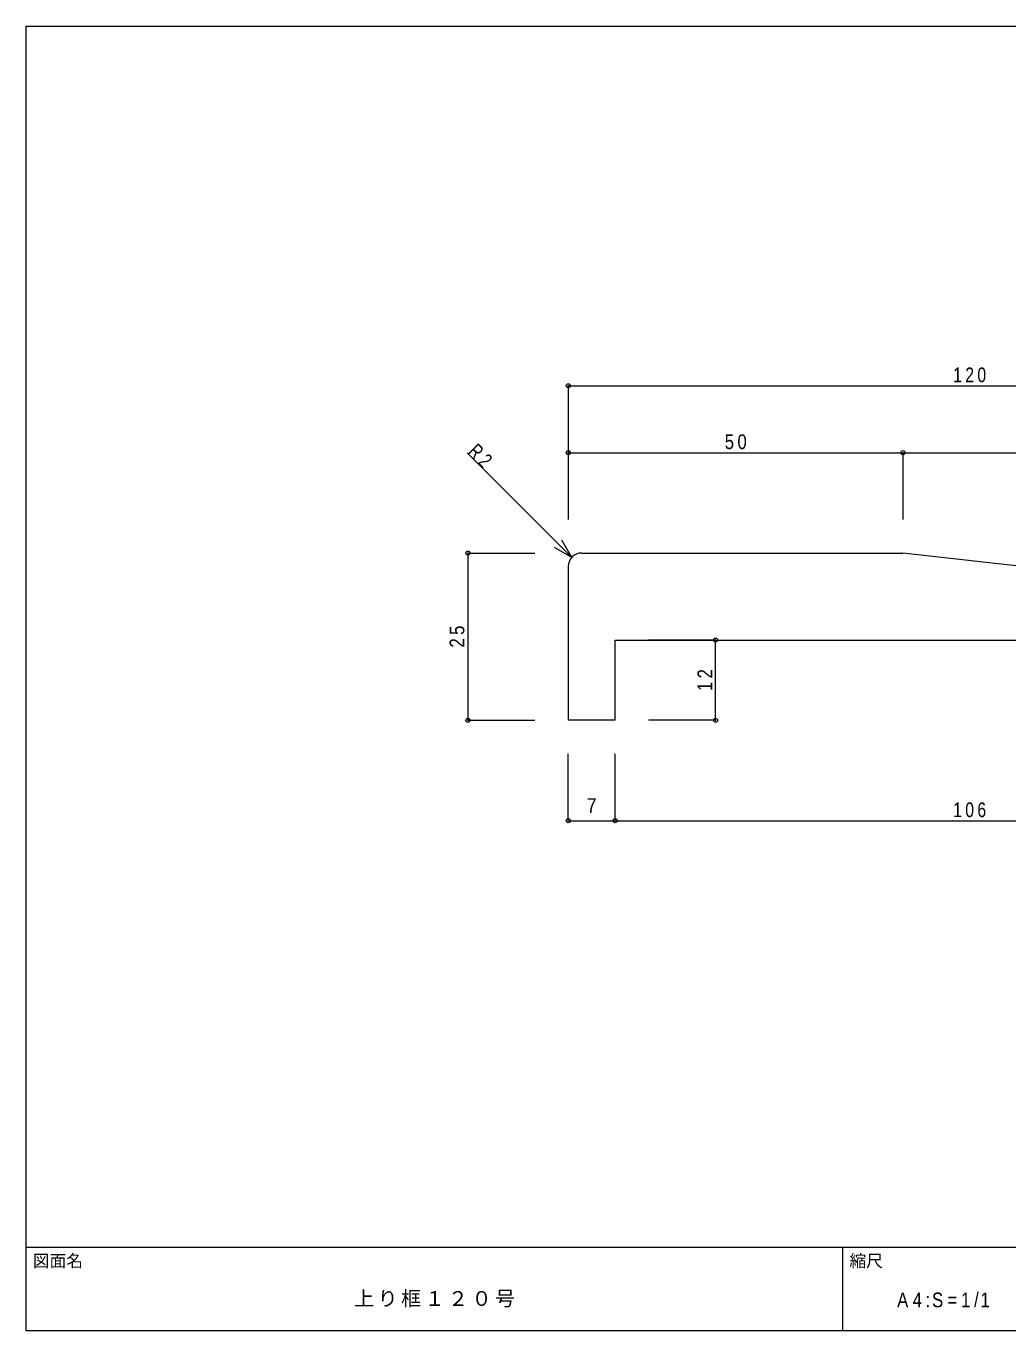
# Model space of a CAD drawing. Units: millimetres on the paper. Extents: x -141 to 141, y -98 to 98.
# Drawn here: x -141 to 5.7, y -97.5 to 97.5 of the extents above; entities that cross this region are included whole.
import ezdxf
from ezdxf.enums import TextEntityAlignment as Align

# ---------------------------------------------------------------- set-up
doc = ezdxf.new("R2010")
doc.units = ezdxf.units.MM
doc.header["$PDMODE"] = 32
doc.header["$PDSIZE"] = 0.6
for name, color, linetype, lineweight in [('0-0_ＫＢ製品', 2, 'Continuous', 9), ('0-3_寸法', 4, 'Continuous', 9), ('0-4_引出線字', 4, 'Continuous', 9), ('F-0_図面枠', 5, 'Continuous', 9), ('F-5_F-5ﾚｲﾔ', 7, 'Continuous', 9)]:
    doc.layers.add(name, color=color, linetype=linetype, lineweight=lineweight)
doc.styles.add('HGｺﾞｼｯｸM', font='')
doc.styles.get('HGｺﾞｼｯｸM').set_extended_font_data('HGｺﾞｼｯｸM')

msp = doc.modelspace()

# ---------------------------------------------------------------- linework, layer by layer
at = {"layer": '0-0_ＫＢ製品'}
for p, q in [((-58, 18.75), (-10, 18.75)), ((58.227, 10.953), (-10, 18.75)), ((-60, 16.75), (-60, -6.25)), ((-53, 5.75), (51, 5.75)), ((-53, -6.25), (-53, 5.75)), ((-53, -6.25), (-60, -6.25))]:
    msp.add_line(p, q, dxfattribs=at)
msp.add_arc((-58, 16.75), 2, 90, 180, dxfattribs=at)
at = {"layer": '0-3_寸法'}
for p, q in [((-60, 43.75), (60, 43.75)), ((-60, 43.75), (-60, 33.75)), ((-60, 33.75), (-10, 33.75)), ((-60, 33.75), (-60, 23.75)), ((-10, 33.75), (-10, 23.75)), ((-10, 33.75), (60, 33.75)), ((-75, 18.75), (-75, -6.25)), ((-75, 18.75), (-65, 18.75)), ((-38, 5.75), (-48, 5.75)), ((-38, -6.25), (-38, 5.75)), ((-75, -6.25), (-65, -6.25)), ((-38, -6.25), (-48, -6.25)), ((-60, -21.25), (-60, -11.25)), ((-53, -21.25), (-53, -11.25)), ((-60, -21.25), (-53, -21.25)), ((-53, -21.25), (53, -21.25))]:
    msp.add_line(p, q, dxfattribs=at)
for p in [(-60, 43.75), (-60, 33.75), (-10, 33.75), (-75, 18.75), (-38, 5.75), (-75, -6.25), (-38, -6.25), (-60, -21.25), (-53, -21.25)]:
    msp.add_point(p, dxfattribs=at)
at = {"layer": '0-4_引出線字'}
for q in [(-75.131, 33.75), (-62.076, 19.597), (-60.978, 20.695)]:
    msp.add_line((-59.478, 18.097), q, dxfattribs=at)
at = {"layer": 'F-0_図面枠'}
for p, q in [((-141, 97.5), (141, 97.5)), ((-141, -97.5), (-141, 97.5)), ((-141, -85), (141, -85)), ((-19, -97.5), (-19, -85)), ((141, -97.5), (-141, -97.5))]:
    msp.add_line(p, q, dxfattribs=at)

# ---------------------------------------------------------------- texts
at = {"layer": '0-3_寸法', "color": 7, "style": 'HGｺﾞｼｯｸM', "width": 0.9}
msp.add_text('7', height=2.199, dxfattribs=at).set_placement((-57.25, -20.75), align=Align.BOTTOM_LEFT)
at = {"layer": '0-3_寸法', "color": 7, "char_height": 2.199, "attachment_point": 7, "style": 'HGｺﾞｼｯｸM'}
for s, insert in [('\\T1.38;\\W0.8;120', (-2.5, 44.25)), ('\\T1.36;\\W0.85;50', (-36.625, 34.25)), ('\\T1.38;\\W0.8;106', (-2.5, -20.75))]:
    msp.add_mtext(s, dxfattribs=dict(at, insert=insert))
for s, insert, rotation in [('\\T1.36;\\W0.75;R2', (-75.131, 33.75), 315), ('\\T1.36;\\W0.85;25', (-75.5, 4.625), 90), ('\\T1.36;\\W0.85;12', (-38.5, -1.875), 90)]:
    msp.add_mtext(s, dxfattribs=dict(at, insert=insert, rotation=rotation))
at = {"layer": 'F-0_図面枠', "color": 7, "style": 'HGｺﾞｼｯｸM'}
msp.add_text('図面名', height=1.833, dxfattribs=at).set_placement((-140, -88.5), align=Align.BOTTOM_LEFT)
at = {"layer": 'F-5_F-5ﾚｲﾔ', "style": 'HGｺﾞｼｯｸM'}
msp.add_text('縮尺', height=1.833, dxfattribs=at).set_placement((-18, -88.5), align=Align.BOTTOM_LEFT)
at = {"layer": 'F-5_F-5ﾚｲﾔ', "char_height": 2.199, "attachment_point": 7, "style": 'HGｺﾞｼｯｸM'}
for s, insert in [('\\T1.17;上り框１２０号', (-92, -94)), ('\\T1.39;\\W0.85;A4:S=1/1', (-10.875, -94))]:
    msp.add_mtext(s, dxfattribs=dict(at, insert=insert))

doc.saveas('drawing.dxf')
